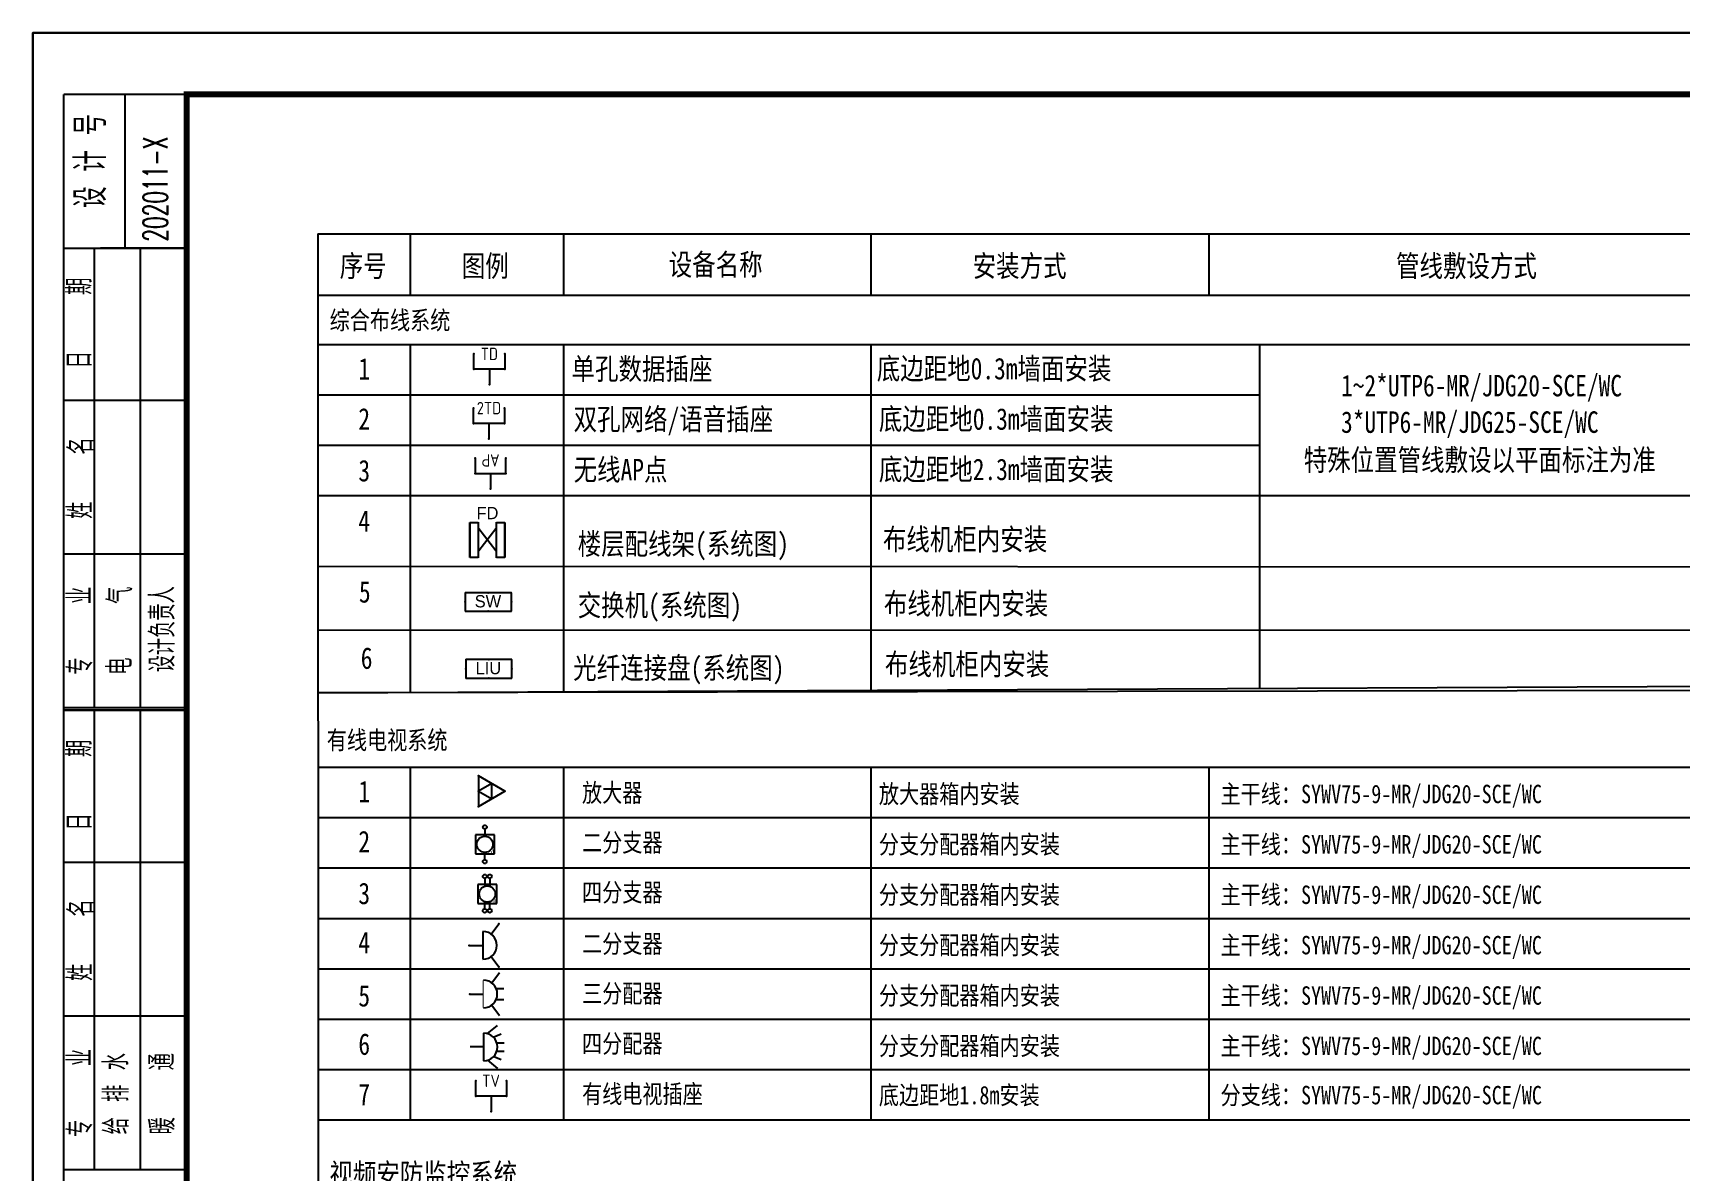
# Model space of a CAD drawing. Extents: x -55438775289 to -98440, y -7665632576 to 9496667396.
# Drawn here: x -573079 to -546281, y 8539 to 27059 of the extents above; entities that cross this region are included whole.
import ezdxf
from ezdxf.enums import TextEntityAlignment as Align

# ---------------------------------------------------------------- set-up
doc = ezdxf.new("R2010")
doc.units = 0
doc.header["$LTSCALE"] = 1000
doc.linetypes.add('CONTINOUS', pattern=[0])
doc.linetypes.add('HIDDEN', pattern=[0.375, 0.25, -0.125])
doc.layers.get('0').update_dxf_attribs({"linetype": 'CONTINUOUS'})
for name, color, linetype in [('02.设计说明及图例$0$0弱电-安防', 1, 'CONTINUOUS'), ('02.设计说明及图例$0$0弱电-有线', 4, 'CONTINUOUS'), ('0弱电-BA', 7, 'CONTINUOUS'), ('0弱电-布线', 3, 'CONTINUOUS'), ('0弱电-排队叫号', 7, 'CONTINUOUS'), ('0弱电-智能卡', 7, 'CONTINUOUS'), ('0弱电-有线', 4, 'CONTINUOUS'), ('A', 3, 'CONTINUOUS'), ('DIAN', 3, 'CONTINUOUS'), ('DQ', 211, 'CONTINUOUS'), ('EQUIP-电视', 3, 'CONTINUOUS'), ('EQUIP-通讯', 3, 'CONTINUOUS'), ('FRAME', 7, 'CONTINUOUS'), ('lpsz', 181, 'CONTINUOUS'), ('T', 3, 'CONTINUOUS'), ('安泰智能照明', 4, 'CONTINUOUS')]:
    doc.layers.add(name, color=color, linetype=linetype)
doc.styles.add('-黑体', font='simhei.ttf')
doc.styles.add('02.设计说明及图例$0$宋体2', font='', dxfattribs={"width": 0.8})
doc.styles.add('_TEL_ATTDEF', font='GBENOR', dxfattribs={"width": 0.8, "height": 3, "bigfont": 'GBCBIG'})
doc.styles.add('_TEL_DIM', font='chmltxt.shx', dxfattribs={"width": 0.8, "height": 3.5, "bigfont": 'chmlhz.shx'})
doc.styles.add('FRAME-3', font='romans.shx', dxfattribs={"width": 0.7, "bigfont": 'hztxt.shx'})
doc.styles.get("Standard").update_dxf_attribs({"font": 'chmltxt.shx', "bigfont": 'chmlhz.shx'})
doc.styles.add('宋体2', font='', dxfattribs={"width": 0.8})
doc.styles.get('02.设计说明及图例$0$宋体2').set_extended_font_data('SimSun')
doc.styles.get('宋体2').set_extended_font_data('SimSun')

# ---------------------------------------------------------------- blocks, each defined once
blk = doc.blocks.new('$equip$00002690')
at = {"linetype": 'Continuous'}
for p, q in [((0.9, 0.45), (1.213, 0.871)), ((0, 0), (0.562, 0)), ((0.562, 0.562), (0.562, -0.562)), ((0.9, -0.45), (1.213, -0.871))]:
    blk.add_line(p, q, dxfattribs=at)
at = {"const_width": 0.04}
blk.add_lwpolyline([(0.574, -0.562, 1), (0.574, 0.563), (0.574, -0.562)], format="xyb", close=True, dxfattribs=at)
blk.add_arc((0.562, 0), 0.562, 270, 90)
for p in [(1.213, 0.871), (0, 0), (1.213, -0.871)]:
    blk.add_point(p)
at = {"color": 7, "flags": 1}
for tag in ['A', 'REMARK']:
    blk.add_attdef(tag, text='', height=0.00002, dxfattribs=at).set_placement((0, 0), align=Align.MIDDLE_CENTER)
blk = doc.blocks.new('四分配器')
blk.add_point((0, 0))
at = {"layer": 'EQUIP-电视', "linetype": 'CONTINOUS'}
for p, q in [((450, 225), (606, 435)), ((0, 0), (281, 0)), ((539, 113), (693, 113)), ((450, -225), (606, -435)), ((539, -112), (693, -112))]:
    blk.add_line(p, q, dxfattribs=at)
at = {"layer": 'EQUIP-电视', "linetype": 'CONTINOUS', "const_width": 20}
blk.add_lwpolyline([(276, -281, 1), (276, 281), (276, -281)], format="xyb", close=True, dxfattribs=at)
at = {"layer": 'EQUIP-电视', "linetype": 'CONTINOUS'}
blk.add_arc((281, 0), 281, 270, 90, dxfattribs=at)
at = {"color": 7, "flags": 1}
for tag in ['REMARK', 'A']:
    blk.add_attdef(tag, text='', height=0.01, dxfattribs=at).set_placement((0, 0), align=Align.MIDDLE_CENTER)
blk = doc.blocks.new('六分配器')
at = {"linetype": 'Continuous'}
for p, q in [((81, 256), (288, 427)), ((-270, 0), (11, 0)), ((6, 268), (6, -294)), ((364, 247), (201, 181)), ((259, 74), (428, 74)), ((85, -283), (288, -453)), ((364, -273), (201, -207)), ((259, -100), (428, -100))]:
    blk.add_line(p, q, dxfattribs=at)
at = {"const_width": 20}
blk.add_lwpolyline([(0, -294, 1), (0, 268), (0, -294)], format="xyb", close=True, dxfattribs=at)
blk.add_arc((6, -13), 281, 270, 90)
blk = doc.blocks.new('$equip$00002751')
for p, q in [((-0.432, 0.498), (-0.432, -0.498)), ((0.432, 0), (-0.432, 0.498)), ((0, 0.249), (-0.432, 0)), ((-0.432, 0), (0, -0.249)), ((-0.432, -0.498), (0.432, 0)), ((0, -0.249), (0, 0.249))]:
    blk.add_line(p, q)
at = {"const_width": 0.04}
blk.add_lwpolyline([(0.432, 0), (-0.432, 0.498), (-0.432, -0.498)], close=True, dxfattribs=at)
blk.add_lwpolyline([(-0.432, 0.498), (-0.432, -0.498), (0.432, 0), (-0.432, 0.498), (-0.432, -0.498)], dxfattribs=at)
for p in [(-0.432, 0.498), (-0.432, 0), (0.432, 0), (-0.432, -0.498)]:
    blk.add_point(p)
at = {"color": 7, "style": '_TEL_DIM', "flags": 1}
for tag in ['A', 'REMARK']:
    blk.add_attdef(tag, text='', height=0.00002, dxfattribs=at).set_placement((0, 0), align=Align.MIDDLE_CENTER)
blk = doc.blocks.new('$equip$00001802')
for p, q in [((-0.5, 0.499), (-0.5, 0.999)), ((0.5, 0.999), (0.5, 0.499)), ((0.5, 0.499), (-0.5, 0.499)), ((0, 0.5), (0, 0))]:
    blk.add_line(p, q)
for p in [(-0.5, 0.999), (0.5, 0.999), (-0.5, 0.499), (0, 0), (0.5, 0.499)]:
    blk.add_point(p)
at = {"color": 7, "style": '_TEL_DIM'}
blk.add_attdef('$TEXT$', text='', height=0.4, dxfattribs=at).set_placement((0, 0.999), align=Align.MIDDLE_CENTER)
at = {"color": 7, "style": '_TEL_DIM', "flags": 1}
blk.add_attdef('A', text='', height=0.00002, dxfattribs=at).set_placement((0, 0), align=Align.MIDDLE_CENTER)
blk = doc.blocks.new('$equip$00002670')
for p, q in [((-0.5, 0.499), (-0.5, 0.999)), ((0.5, 0.999), (0.5, 0.499)), ((0.5, 0.499), (-0.5, 0.499)), ((0, 0.5), (0, 0))]:
    blk.add_line(p, q)
for p in [(-0.5, 0.999), (0.5, 0.999), (-0.5, 0.499), (0, 0), (0.5, 0.499)]:
    blk.add_point(p)
at = {"color": 7, "style": '_TEL_DIM'}
blk.add_attdef('$TEXT$', text='', height=0.4, dxfattribs=at).set_placement((0, 0.999), align=Align.MIDDLE_CENTER)
at = {"color": 7, "style": '_TEL_DIM', "flags": 1}
blk.add_attdef('A', text='', height=0.000025, dxfattribs=at).set_placement((0, 0), align=Align.MIDDLE_CENTER)
blk = doc.blocks.new('$equip$00001847')
for p, q in [((-0.5, 0.499), (-0.5, 0.999)), ((0.5, 0.999), (0.5, 0.499)), ((0.5, 0.499), (-0.5, 0.499)), ((0, 0.5), (0, 0))]:
    blk.add_line(p, q)
for p in [(-0.5, 0.999), (0.5, 0.999), (-0.5, 0.499), (0, 0), (0.5, 0.499)]:
    blk.add_point(p)
at = {"color": 7, "style": '_TEL_DIM'}
blk.add_attdef('$TEXT$', text='', height=0.4, dxfattribs=at).set_placement((0, 0.999), align=Align.MIDDLE_CENTER)
at = {"color": 7, "style": '_TEL_DIM', "flags": 1}
blk.add_attdef('A', text='', height=0.00002, dxfattribs=at).set_placement((0, 0), align=Align.MIDDLE_CENTER)
blk = doc.blocks.new('$equip$00001867')
for p, q in [((-0.5, 0.499), (-0.5, 0.999)), ((0.5, 0.999), (0.5, 0.499)), ((0.5, 0.499), (-0.5, 0.499)), ((0, 0.5), (0, 0))]:
    blk.add_line(p, q)
for p in [(-0.5, 0.999), (0.5, 0.999), (-0.5, 0.499), (0, 0), (0.5, 0.499)]:
    blk.add_point(p)
at = {"color": 7, "style": '_TEL_DIM'}
blk.add_attdef('$TEXT$', text='', height=0.4, dxfattribs=at).set_placement((0, 0.999), align=Align.MIDDLE_CENTER)
at = {"color": 7, "style": '_TEL_DIM', "flags": 1}
blk.add_attdef('A', text='', height=0.00002, dxfattribs=at).set_placement((0, 0), align=Align.MIDDLE_CENTER)
blk = doc.blocks.new('$equip$00002332')
for p, q in [((-0.738, 0.276), (-0.738, -0.324)), ((0.762, 0.276), (-0.738, 0.276)), ((0.762, -0.324), (0.762, 0.276)), ((-0.738, -0.324), (0.762, -0.324))]:
    blk.add_line(p, q)
at = {"const_width": 0.04}
blk.add_lwpolyline([(-0.738, 0.276), (0.762, 0.276), (0.762, -0.324), (-0.738, -0.324), (-0.738, 0.276), (0.762, 0.276)], dxfattribs=at)
for p in [(0.012, 0.276), (-0.738, -0.024), (0.012, -0.324), (0.762, -0.024)]:
    blk.add_point(p)
at = {"color": 7, "style": '_TEL_DIM'}
blk.add_attdef('$TEXT$', text='', height=0.4, dxfattribs=at).set_placement((0, 0), align=Align.MIDDLE_CENTER)
at = {"color": 7, "flags": 1}
blk.add_attdef('A', text='', height=0.00002, dxfattribs=at).set_placement((0, 0), align=Align.MIDDLE_CENTER)
blk = doc.blocks.new('$equip$00002333')
for p, q in [((-0.738, 0.3), (-0.738, -0.3)), ((0.762, 0.3), (-0.738, 0.3)), ((0.762, -0.3), (0.762, 0.3)), ((-0.738, -0.3), (0.762, -0.3))]:
    blk.add_line(p, q)
at = {"const_width": 0.04}
blk.add_lwpolyline([(-0.738, 0.3), (0.762, 0.3), (0.762, -0.3), (-0.738, -0.3), (-0.738, 0.3), (0.762, 0.3)], dxfattribs=at)
for p in [(-0.738, 0), (0.012, 0.3), (0.762, 0), (0.012, -0.3)]:
    blk.add_point(p)
at = {"color": 7, "style": '_TEL_DIM'}
blk.add_attdef('$TEXT$', text='', height=0.4, dxfattribs=at).set_placement((0, 0.024), align=Align.MIDDLE_CENTER)
at = {"color": 7, "flags": 1}
blk.add_attdef('A', text='', height=0.00002, dxfattribs=at).set_placement((0, 0), align=Align.MIDDLE_CENTER)
blk = doc.blocks.new('建筑物配线间')
at = {"layer": '0弱电-布线'}
for p, q in [((237249, 50611, 1690), (237249, 51177, 1690)), ((237249, 51177, 1690), (237385, 51177, 1690)), ((237385, 51177, 1690), (237385, 50611, 1690)), ((237671, 51074, 1690), (237395, 50720, 1690)), ((237671, 50720, 1690), (237395, 51074, 1690)), ((237681, 50611, 1690), (237681, 51177, 1690)), ((237681, 51177, 1690), (237817, 51177, 1690)), ((237817, 51177, 1690), (237817, 50611, 1690)), ((237385, 50611, 1690), (237249, 50611, 1690)), ((237817, 50611, 1690), (237681, 50611, 1690))]:
    blk.add_line(p, q, dxfattribs=at)
at = {"layer": '0弱电-布线', "const_width": 20, "elevation": 1690}
for points in [[(237259, 51177), (237259, 50611), (237395, 50611), (237395, 51177), (237259, 51177), (237259, 50611)], [(237671, 51177), (237671, 50611), (237807, 50611), (237807, 51177), (237671, 51177), (237671, 50611)]]:
    blk.add_lwpolyline(points, dxfattribs=at)
at = {"layer": '0弱电-布线', "style": '_TEL_DIM'}
blk.add_attdef('$TEXT$', text='', height=200, dxfattribs=at).set_placement((237535, 51333), align=Align.MIDDLE_CENTER)
at = {"layer": '0弱电-布线', "style": '_TEL_DIM', "flags": 1}
blk.add_attdef('A', text='', height=0.01, dxfattribs=at).set_placement((237533, 50950, 1690), align=Align.MIDDLE_CENTER)
blk = doc.blocks.new('a1')
at = {"layer": 'FRAME'}
for p, q in [((32720, 182140), (32720, 184640)), ((34720, 184640), (32720, 184640)), ((33720, 182140), (33720, 184640)), ((32720, 158920), (32720, 182140)), ((32720, 182140), (34720, 182140)), ((33220, 174660), (33220, 182140)), ((34720, 182140), (33320, 182140)), ((33970, 174660), (33970, 182140)), ((34720, 179660), (32720, 179660)), ((34720, 177160), (32720, 177160)), ((34720, 174660), (32720, 174660)), ((32720, 174620), (34720, 174620)), ((34720, 174620), (32720, 174620)), ((33220, 167140), (33220, 174620)), ((33970, 167140), (33970, 174620)), ((34720, 172140), (32720, 172140)), ((34720, 169640), (32720, 169640)), ((34720, 167140), (32720, 167140))]:
    blk.add_line(p, q, dxfattribs=at)
blk.add_lwpolyline([(32220, 126240), (116320, 126240), (116320, 185640), (32220, 185640)], close=True, dxfattribs=at)
at = {"layer": 'FRAME', "const_width": 100}
blk.add_lwpolyline([(34720, 127240), (115320, 127240), (115320, 184640), (34720, 184640)], close=True, dxfattribs=at)
at = {"layer": 'FRAME', "style": 'FRAME-3'}
for s, height, width, p in [('设 计 号', 500, 0.7, (33409, 182793)), ('202011-X', 400, 0.6, (34411, 182245)), ('期', 400, 0.7, (33175, 181378)), ('日', 400, 0.7, (33178, 180182)), ('名', 400, 0.7, (33201, 178779)), ('姓', 400, 0.7, (33189, 177734)), ('业', 400, 0.7, (33183, 176347)), ('气', 400, 0.7, (33836, 176349)), ('设计负责人', 400, 0.7, (34526, 175237)), ('专', 400, 0.7, (33189, 175197)), ('电', 400, 0.7, (33832, 175197)), ('期', 400, 0.7, (33175, 173858)), ('日', 400, 0.7, (33178, 172662)), ('名', 400, 0.7, (33201, 171259)), ('姓', 400, 0.7, (33189, 170214)), ('业', 400, 0.7, (33183, 168827)), ('水', 400, 0.7, (33771, 168760)), ('通', 400, 0.7, (34521, 168760)), ('排', 400, 0.7, (33776, 168245)), ('专', 400, 0.7, (33189, 167677)), ('给', 400, 0.7, (33776, 167717)), ('暖', 400, 0.7, (34526, 167717))]:
    blk.add_text(s, height=height, rotation=90, dxfattribs=dict(at, width=width)).set_placement(p)
blk = doc.blocks.new('打印框')
at = {"layer": 'FRAME'}
blk.add_lwpolyline([(-894711, 340006), (-810611, 340006), (-810611, 280606), (-894711, 280606)], close=True, dxfattribs=at)

msp = doc.modelspace()

# ---------------------------------------------------------------- linework, layer by layer
at = {"color": 7}
for p, q in [((-568442, 23790), (-545442, 23790)), ((-564442, 22790), (-564442, 23790)), ((-559442, 22790), (-559442, 23790)), ((-553942, 22790), (-553942, 23790))]:
    msp.add_line(p, q, dxfattribs=at)
at = {"layer": '02.设计说明及图例$0$0弱电-有线', "color": 7}
msp.add_line((-568442, 9371), (-545442, 9371), dxfattribs=at)
at = {"layer": '0弱电-布线', "color": 7}
for p, q in [((-566942, 23790), (-566942, 22790)), ((-568442, 22790), (-545442, 22790)), ((-566939, 21990), (-566939, 16327)), ((-564439, 16339), (-564439, 21990)), ((-559439, 16363), (-559439, 21990)), ((-553119, 16868), (-553119, 21968)), ((-568442, 21170), (-553119, 21170)), ((-568442, 20350), (-553119, 20350)), ((-568442, 19530), (-545441, 19530)), ((-568438, 18382), (-545442, 18369)), ((-568442, 17347), (-545442, 17341)), ((-553119, 16393), (-553119, 16862)), ((-568446, 16320), (-545442, 16429)), ((-568442, 16324), (-545442, 16367)), ((-568442, 15112), (-545442, 15112)), ((-566939, 15112), (-566939, 9371)), ((-564439, 9371), (-564439, 15112)), ((-559439, 9371), (-559439, 15112)), ((-553940, 9371), (-553940, 15112)), ((-568442, 14292), (-545442, 14292)), ((-568442, 13472), (-545442, 13472)), ((-568442, 12651), (-545442, 12651)), ((-568442, 11831), (-545442, 11831)), ((-568442, 11011), (-545442, 11011)), ((-568442, 10191), (-545442, 10191))]:
    msp.add_line(p, q, dxfattribs=at)
at = {"layer": '0弱电-排队叫号', "color": 7}
msp.add_line((-568442, 21990), (-545442, 21990), dxfattribs=at)
at = {"layer": 'A', "linetype": 'Continuous'}
for centre in [(-565726, 13856, -691), (-565687, 13048, -691)]:
    msp.add_circle(centre, 131, dxfattribs=at)
at = {"layer": 'DIAN', "color": 0, "linetype": 'HIDDEN', "ltscale": 2000, "elevation": -691}
for points in [[(-565881, 13701), (-565569, 13701), (-565569, 14012), (-565881, 14012)], [(-565842, 12893), (-565531, 12893), (-565531, 13204), (-565842, 13204)]]:
    msp.add_lwpolyline(points, close=True, dxfattribs=at)
at = {"layer": 'lpsz'}
for p, q in [((-565726, 14103), (-565726, 13986)), ((-565726, 13608), (-565726, 13725)), ((-565727, 13301), (-565727, 13184)), ((-565646, 13302), (-565646, 13185)), ((-565727, 12806), (-565727, 12923)), ((-565646, 12807), (-565646, 12924))]:
    msp.add_line(p, q, dxfattribs=at)
at = {"layer": 'T', "color": 1}
for centre in [(-565726, 14135, -691), (-565727, 13576, -691), (-565727, 13333, -691), (-565646, 13334, -691), (-565728, 12774, -691), (-565646, 12775, -691)]:
    msp.add_circle(centre, 32.3, dxfattribs=at)
at = {"layer": '安泰智能照明', "color": 7}
msp.add_line((-568442, 23790), (-568433, -11712), dxfattribs=at)

# ---------------------------------------------------------------- block references
at = {"color": 7, "xscale": 0.8000000000465661, "yscale": 0.8000000000465661, "zscale": 0.8000000000465661}
msp.add_blockref('四分配器', (-565973, 11420, -3408), dxfattribs=at)
at = {"layer": '0弱电-布线', "color": 7}
ref = msp.add_blockref('$equip$00002332', (-565676, 17811, -3105), dxfattribs=dict(at, xscale=500, yscale=500, zscale=500))
ref.add_attrib('$TEXT$', 'SW', dxfattribs={"height": 200, "style": '_TEL_DIM'}).set_placement((-565676, 17811, -3105), align=Align.MIDDLE_CENTER)
ref = msp.add_blockref('$equip$00002333', (-565669, 16712, -3105), dxfattribs=dict(at, xscale=500, yscale=500, zscale=500))
ref.add_attrib('$TEXT$', 'LIU', dxfattribs={"height": 200, "style": '_TEL_DIM'}).set_placement((-565669, 16724, -3105), align=Align.MIDDLE_CENTER)
at = {"layer": '0弱电-智能卡', "color": 7}
msp.add_blockref('建筑物配线间', (-803219, -32087, -4795), dxfattribs=at).add_auto_attribs({'$TEXT$': 'FD'})
at = {"layer": 'EQUIP-电视', "color": 7}
for name, p, xscale, yscale, zscale in [('$equip$00002751', (-565615, 14719, -2272), 500, 500, 500), ('$equip$00002690', (-565982, 12211, -2272), 400, 400, 400), ('六分配器', (-565752, 10568, -3569), 0.8000000000465661, 0.8000000000465661, 0.8000000000465661)]:
    msp.add_blockref(name, p, dxfattribs=dict(at, xscale=xscale, yscale=yscale, zscale=zscale))
at = {"layer": 'EQUIP-通讯', "color": 1, "linetype": 'ByBlock'}
ref = msp.add_blockref('$equip$00002670', (-565653, 21336, 18), dxfattribs=dict(at, xscale=500, yscale=500, zscale=500))
ref.add_attrib('$TEXT$', 'TD', dxfattribs={"layer": '0', "color": 7, "height": 200, "style": '_TEL_ATTDEF'}).set_placement((-565653, 21836, 18), align=Align.MIDDLE_CENTER)
ref = msp.add_blockref('$equip$00001847', (-565659, 20455, 18), dxfattribs=dict(at, xscale=500, yscale=500, zscale=500))
ref.add_attrib('$TEXT$', '2TD', dxfattribs={"layer": '0', "color": 7, "height": 200, "style": '_TEL_ATTDEF'}).set_placement((-565659, 20954, 18), align=Align.MIDDLE_CENTER)
at = {"layer": 'EQUIP-通讯'}
ref = msp.add_blockref('$equip$00001867', (-565634, 19638), dxfattribs=dict(at, xscale=-499.4999999999999, yscale=499.4999999999999, zscale=499.4999999999999))
ref.add_attrib('$TEXT$', 'AP', dxfattribs={"layer": '0', "color": 7, "height": 199.8, "rotation": 180, "style": '_TEL_ATTDEF'}).set_placement((-565634, 20103), align=Align.MIDDLE_CENTER)
at = {"layer": 'EQUIP-通讯', "color": 6}
ref = msp.add_blockref('$equip$00001802', (-565625, 9508, -691), dxfattribs=dict(at, xscale=500, yscale=500, zscale=500))
ref.add_attrib('$TEXT$', 'TV', dxfattribs={"layer": '0', "color": 7, "height": 200, "style": '_TEL_ATTDEF'}).set_placement((-565625, 10008, -691), align=Align.MIDDLE_CENTER)
at = {"layer": 'FRAME'}
for name, p in [('a1', (-605298, -158581)), ('打印框', (321633, -312947))]:
    msp.add_blockref(name, p, dxfattribs=at)

# ---------------------------------------------------------------- texts
at = {"layer": '02.设计说明及图例$0$0弱电-安防', "color": 7, "style": '02.设计说明及图例$0$宋体2', "width": 0.8}
msp.add_text('视频安防监控系统', height=350, dxfattribs=at).set_placement((-568255, 8313, -7671))
at = {"layer": '0弱电-BA', "color": 7, "style": '宋体2', "width": 0.8}
for s, p in [('图例', (-566102, 23092, 0)), ('设备名称', (-562735, 23115, 0)), ('安装方式', (-557790, 23092, 0)), ('管线敷设方式', (-550902, 23092, 0))]:
    msp.add_text(s, height=350, dxfattribs=at).set_placement(p)
at = {"layer": '0弱电-布线', "color": 7, "style": '宋体2', "width": 0.8}
for s, height, p in [('序号', 350, (-568088, 23092, 0)), ('综合布线系统', 300, (-568252, 22234, -2025)), ('1', 350, (-567784, 21418, -335)), ('单孔数据插座', 350, (-564316, 21418, 187)), ('底边距地0.3m墙面安装', 350, (-559350, 21422, 187)), ('1~2*UTP6-MR/JDG20-SCE/WC', 350, (-551797, 21145, -362)), ('2', 350, (-567784, 20604, -1544)), ('双孔网络/语音插座', 350, (-564282, 20598, -335)), ('底边距地0.3m墙面安装', 350, (-559316, 20602, -335)), ('3*UTP6-MR/JDG25-SCE/WC', 350, (-551797, 20551, -1571)), ('3', 350, (-567784, 19761, -1544)), ('无线AP点', 350, (-564282, 19778, -1218)), ('底边距地2.3m墙面安装', 350, (-559316, 19782, -1218)), ('特殊位置管线敷设以平面标注为准', 350, (-552404, 19936, -2780)), ('4', 350, (-567784, 18941, -1544)), ('布线机柜内安装', 350, (-559250, 18643, -3105)), ('楼层配线架(系统图) ', 350, (-564216, 18571, -3105)), ('5', 350, (-567775, 17789, -3106)), ('交换机(系统图) ', 350, (-564216, 17571, -3105)), ('布线机柜内安装', 350, (-559234, 17597, -3105)), ('6', 350, (-567745, 16711, -3989)), ('光纤连接盘(系统图) ', 350, (-564289, 16551, -3105)), ('布线机柜内安装', 350, (-559217, 16611, -3105)), ('1', 350, (-567784, 14539, -2588)), ('2', 350, (-567784, 13725, -3797)), ('3', 350, (-567784, 12882, -3797)), ('4', 350, (-567784, 12082, -3797)), ('5', 350, (-567784, 11217, -3797)), ('6', 350, (-567784, 10430, -5314)), ('7', 350, (-567784, 9610, -5314))]:
    msp.add_text(s, height=height, dxfattribs=at).set_placement(p)
at = {"layer": '0弱电-有线', "color": 7, "style": '宋体2', "width": 0.8}
for s, p in [('有线电视系统', (-568298, 15402, -16066)), ('放大器', (-564145, 14546, 1273)), ('放大器箱内安装', (-559316, 14525, -16066)), ('主干线：SYWV75-9-MR/JDG20-SCE/WC', (-553757, 14525, -15204)), ('二分支器', (-564145, 13735, 1253)), ('分支分配器箱内安装', (-559316, 13705, -16087)), ('主干线：SYWV75-9-MR/JDG20-SCE/WC', (-553757, 13705, -17491)), ('四分支器', (-564145, 12924, -5946)), ('分支分配器箱内安装', (-559316, 12885, -16087)), ('主干线：SYWV75-9-MR/JDG20-SCE/WC', (-553757, 12885, -17491)), ('二分支器', (-564145, 12088, -34720)), ('分支分配器箱内安装', (-559316, 12065, -16066)), ('主干线：SYWV75-9-MR/JDG20-SCE/WC', (-553757, 12065, -17491)), ('三分配器', (-564145, 11278, -41919)), ('分支分配器箱内安装', (-559316, 11245, -16066)), ('主干线：SYWV75-9-MR/JDG20-SCE/WC', (-553757, 11245, -17491)), ('四分配器', (-564145, 10463, -40667)), ('分支分配器箱内安装', (-559316, 10425, -16066)), ('主干线：SYWV75-9-MR/JDG20-SCE/WC', (-553757, 10425, -17491)), ('有线电视插座', (-564145, 9643, -40667)), ('底边距地1.8m安装', (-559316, 9625, -16066)), ('分支线：SYWV75-5-MR/JDG20-SCE/WC', (-553757, 9625, -16066))]:
    msp.add_text(s, height=300, dxfattribs=at).set_placement(p)
at = {"layer": 'DQ', "style": '-黑体', "width": 0.8}
for p in [(-565637, 13710, -691), (-565598, 12902, -691)]:
    msp.add_text('VP', height=57.6, dxfattribs=at).set_placement(p)

doc.saveas('drawing.dxf')
